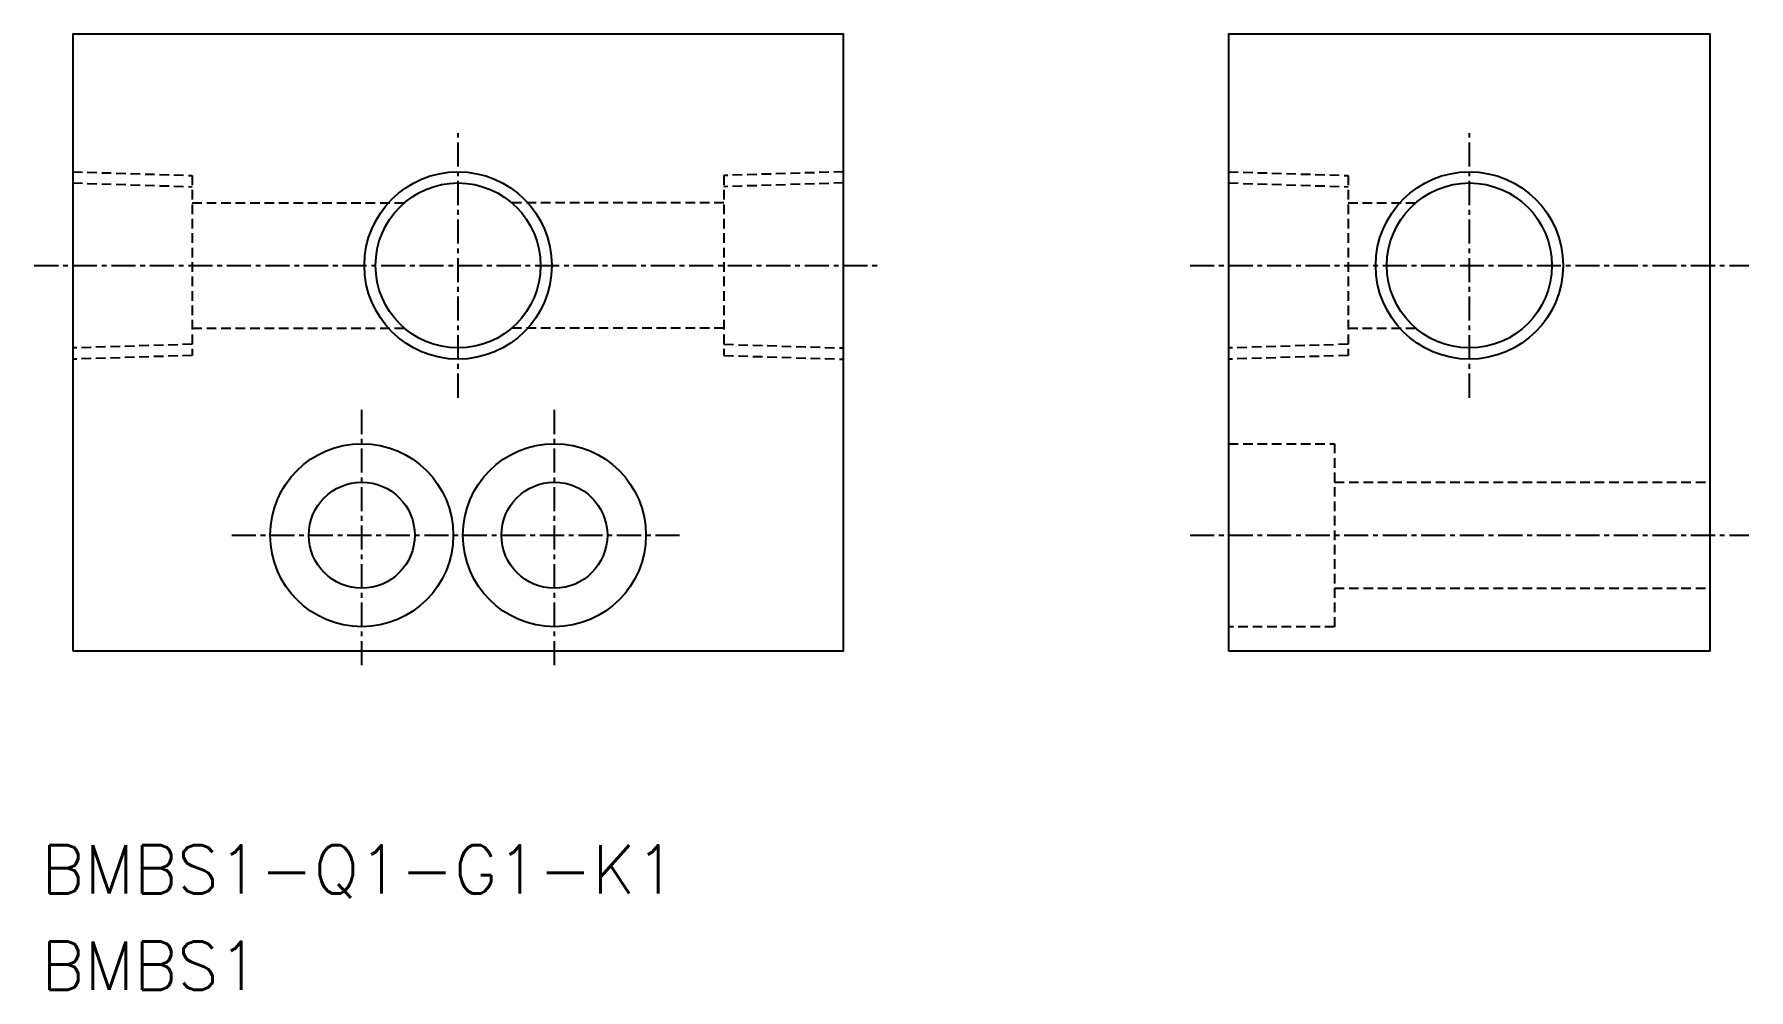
# Model space of a CAD drawing. Extents: x 105 to 194, y 71.4 to 121.
import ezdxf
from ezdxf.enums import TextEntityAlignment as Align

# ---------------------------------------------------------------- set-up
doc = ezdxf.new("R2010")
doc.units = 0
doc.linetypes.add('CENTER', pattern=[2, 1.25, -0.25, 0.25, -0.25])
doc.linetypes.add('DASHED', pattern=[0.75, 0.5, -0.25])
doc.layers.get('0').update_dxf_attribs({"linetype": 'CONTINUOUS'})
doc.layers.add('CENTER', color=1, linetype='CENTER')
doc.styles.get("Standard").update_dxf_attribs({"font": 'txt.shx', "bigfont": 'extfont.shx'})

msp = doc.modelspace()

# ---------------------------------------------------------------- linework, layer by layer
at = {"color": 3, "linetype": 'DASHED'}
for p, q in [((107, 113.864), (113.2, 113.67)), ((107, 113.283), (113.2, 113.089)), ((113.2, 113.67), (113.2, 104.33)), ((147, 113.864), (140.8, 113.67)), ((140.8, 113.67), (140.8, 104.33)), ((147, 113.283), (140.8, 113.089)), ((167, 113.864), (173.2, 113.67)), ((167, 113.283), (173.2, 113.089)), ((173.2, 113.67), (173.2, 104.33)), ((113.2, 112.25), (124.21, 112.25)), ((140.8, 112.25), (129.79, 112.25)), ((173.2, 112.25), (176.71, 112.25)), ((113.2, 105.75), (124.21, 105.75)), ((140.8, 105.75), (129.79, 105.75)), ((173.2, 105.75), (176.71, 105.75)), ((113.2, 104.911), (107, 104.717)), ((113.2, 104.33), (107, 104.136)), ((140.8, 104.911), (147, 104.717)), ((140.8, 104.33), (147, 104.136)), ((173.2, 104.911), (167, 104.717)), ((173.2, 104.33), (167, 104.136)), ((167, 99.75), (172.5, 99.75)), ((172.5, 99.75), (172.5, 90.25)), ((172.5, 97.75), (192, 97.75)), ((172.5, 92.25), (192, 92.25)), ((172.5, 90.25), (167, 90.25))]:
    msp.add_line(p, q, dxfattribs=at)
at = {"color": 7, "linetype": 'CONTINUOUS'}
for points in [[(107, 89), (147, 89), (147, 121), (107, 121)], [(167, 89), (192, 89), (192, 121), (167, 121)]]:
    msp.add_lwpolyline(points, close=True, dxfattribs=at)
at = {"color": 3, "linetype": 'CONTINUOUS'}
for centre in [(127, 109), (179.5, 109)]:
    msp.add_circle(centre, 4.864, dxfattribs=at)
at = {"color": 7, "linetype": 'CONTINUOUS'}
for centre, radius in [((127, 109), 4.283), ((179.5, 109), 4.283), ((122, 95), 4.75), ((132, 95), 4.75), ((122, 95), 2.75), ((132, 95), 2.75)]:
    msp.add_circle(centre, radius, dxfattribs=at)
at = {"layer": 'CENTER', "color": 1, "linetype": 'CENTER'}
for p, q in [((127, 102.136), (127, 115.864)), ((179.5, 102.136), (179.5, 115.864)), ((105, 109), (149, 109)), ((165, 109), (194, 109)), ((122, 88.25), (122, 101.75)), ((132, 88.25), (132, 101.75)), ((115.25, 95), (138.75, 95)), ((165, 95), (194, 95))]:
    msp.add_line(p, q, dxfattribs=at)

# ---------------------------------------------------------------- texts
at = {"color": 7, "linetype": 'CONTINUOUS'}
for s, p in [('BMBS1-Q1-G1-K1', (105.353, 77.657)), ('BMBS1', (105.353, 72.657))]:
    msp.add_text(s, height=2.5, dxfattribs=at).set_placement(p, align=Align.MIDDLE_LEFT)

doc.saveas('drawing.dxf')
